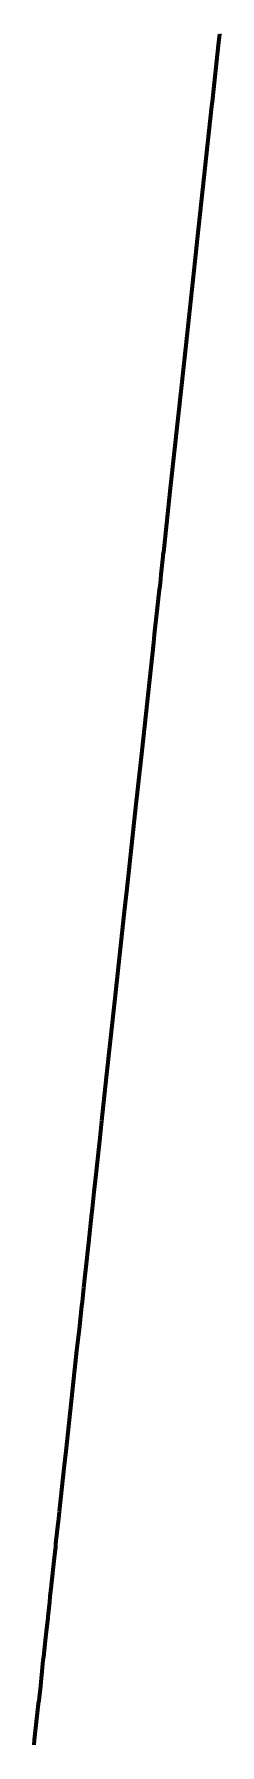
# Model space of a CAD drawing. Header units: metres. Extents: x 601215 to 604934, y 1147506 to 1148077.
# Drawn here: x 601214.6 to 601222.2, y 1148008 to 1148077.1 of the extents above; entities that cross this region are included whole.
import ezdxf

# ---------------------------------------------------------------- set-up
doc = ezdxf.new("R2010")
doc.units = ezdxf.units.M
doc.header["$MEASUREMENT"] = 0
doc.layers.add('TF_E_HS-_KaPr-_30kV_2', color=1, linetype='Continuous', lineweight=70)

msp = doc.modelspace()

# ---------------------------------------------------------------- linework, layer by layer
at = {"layer": 'TF_E_HS-_KaPr-_30kV_2'}
msp.add_polyline3d([(601214.64, 1148008, 38.54), (601214.66, 1148008.2, 38.54), (601214.82, 1148009.66, 38.28), (601214.83, 1148009.75, 38.27), (601214.83, 1148009.76, 38.27), (601214.84, 1148009.78, 38.26), (601214.85, 1148009.91, 38.22), (601214.89, 1148010.24, 38.11), (601215.01, 1148011.42, 37.71), (601215.03, 1148011.55, 37.54), (601215.1, 1148012.21, 37.34), (601215.16, 1148012.8, 37.17), (601215.2, 1148013.11, 37.08), (601215.2, 1148013.18, 37.03), (601215.27, 1148013.76, 36.78), (601215.29, 1148014, 36.77), (601215.33, 1148014.31, 36.66), (601215.34, 1148014.42, 36.64), (601215.34, 1148014.46, 36.62), (601215.36, 1148014.57, 36.6), (601215.45, 1148015.43, 36.33), (601215.5, 1148015.9, 36.14), (601215.51, 1148015.97, 36.15), (601215.52, 1148016.11, 36.12), (601215.61, 1148016.94, 36.01), (601215.62, 1148017, 35.98), (601215.67, 1148017.42, 36.05), (601215.87, 1148019.3, 36.13), (601215.93, 1148019.86, 36.16), (601216.01, 1148020.61, 36.16), (601216.37, 1148023.92, 36.16), (601216.47, 1148024.79, 36.17), (601216.57, 1148025.71, 36.33), (601216.59, 1148025.89, 36.35), (601216.65, 1148026.45, 36.32), (601216.69, 1148026.83, 36.28), (601216.7, 1148026.95, 36.31), (601216.73, 1148027.19, 36.3), (601216.85, 1148028.29, 36.35), (601216.97, 1148029.45, 36.23), (601217, 1148029.66, 36.22), (601217.07, 1148030.33, 36.28), (601217.12, 1148030.79, 36.23), (601217.12, 1148030.81, 36.23), (601217.13, 1148030.91, 36.18), (601217.17, 1148031.29, 36.07), (601217.29, 1148032.39, 36.14), (601217.38, 1148033.2, 36.21), (601217.42, 1148033.58, 36.21), (601217.57, 1148034.97, 36.23), (601217.9, 1148038.02, 36.31), (601218.3, 1148041.66, 36.39), (601218.4, 1148042.59, 36.4), (601218.77, 1148045.99, 36.46), (601218.83, 1148046.59, 36.47), (601219.01, 1148048.15, 36.5), (601219.48, 1148052.51, 36.59), (601219.51, 1148052.84, 36.64), (601219.63, 1148053.92, 36.56), (601219.71, 1148054.66, 36.49), (601219.73, 1148054.8, 36.49), (601219.76, 1148055.08, 36.56), (601219.78, 1148055.27, 36.66), (601219.86, 1148056, 36.54), (601219.86, 1148056.06, 36.53), (601219.87, 1148056.13, 36.52), (601219.88, 1148056.17, 36.52), (601220, 1148057.33, 36.62), (601220.16, 1148058.75, 36.64), (601220.61, 1148062.91, 36.63), (601220.83, 1148064.91, 36.63), (601221.15, 1148067.93, 36.63), (601221.25, 1148068.83, 36.64), (601221.83, 1148074.19, 36.74), (601221.86, 1148074.46, 36.74), (601221.87, 1148074.5, 36.74), (601222.1, 1148076.65, 36.86), (601222.15, 1148077.09, 36.95), (601222.15, 1148077.09, 36.8)], dxfattribs=at)

doc.saveas('drawing.dxf')
